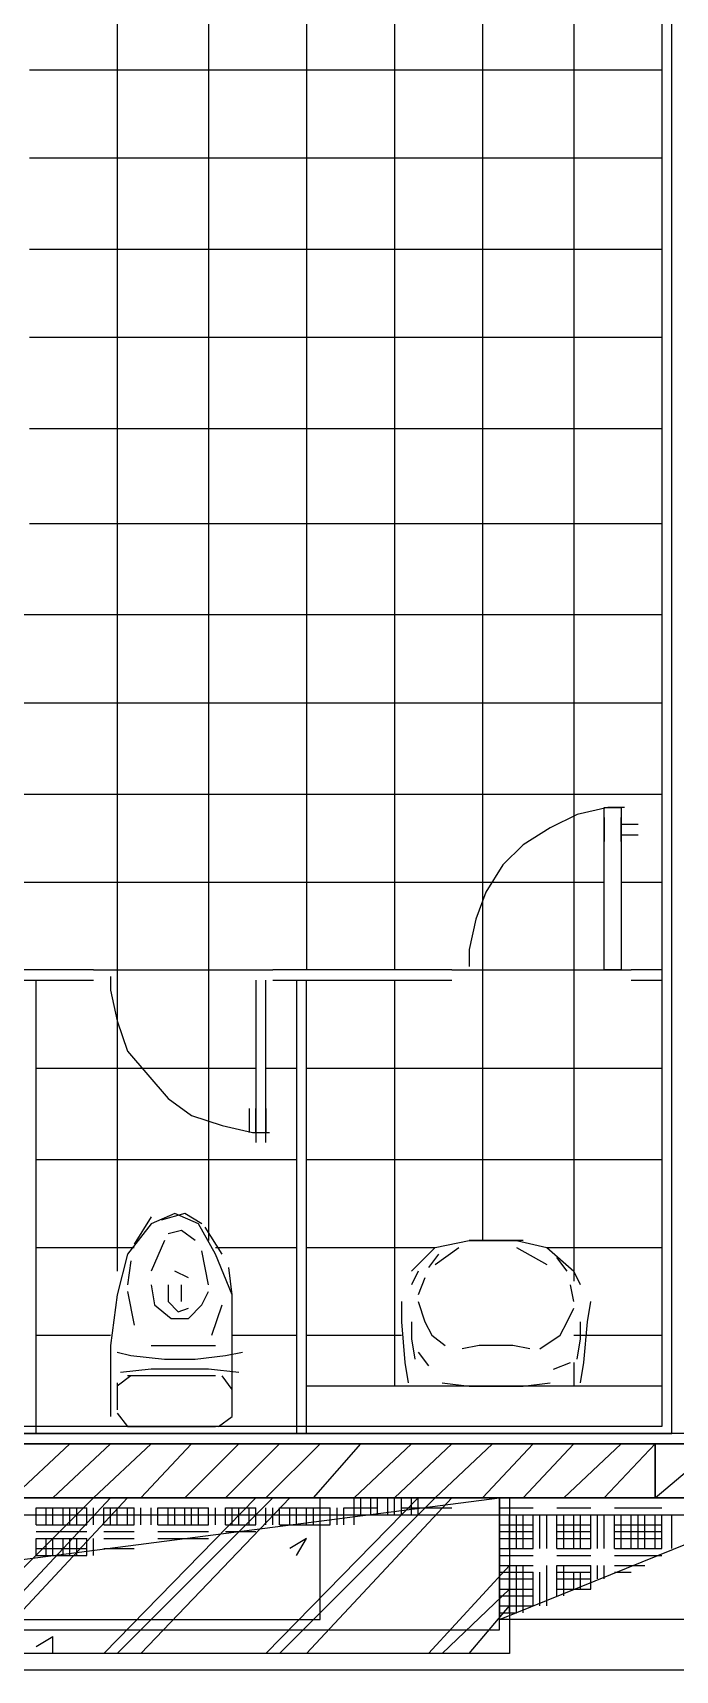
# Model space of a CAD drawing. Header units: millimetres. Extents: x 5 to 415, y 48 to 251.
# Drawn here: x 373.86 to 377.21, y 86.24 to 94.77 of the extents above; entities that cross this region are included whole.
import ezdxf

# ---------------------------------------------------------------- set-up
doc = ezdxf.new("R2010")
doc.units = ezdxf.units.MM
doc.layers.add('P', color=7, linetype='Continuous')

msp = doc.modelspace()

# ---------------------------------------------------------------- linework, layer by layer
at = {"layer": 'P'}
for points in [[(374.297, 102.023), (374.297, 88.318)], [(374.773, 102.023), (374.773, 88.477)], [(375.285, 102.023), (375.285, 89.888)], [(375.744, 102.023), (375.744, 89.888)], [(376.202, 102.023), (376.202, 88.477)], [(376.678, 102.023), (376.678, 88.265)], [(377.137, 102.076), (377.137, 87.507)], [(377.137, 102.023), (377.137, 89.888)], [(377.19, 87.471), (377.19, 102.023)], [(373.839, 94.58), (377.137, 94.58)], [(373.839, 94.121), (377.137, 94.121)], [(373.839, 93.645), (377.137, 93.645)], [(373.839, 93.186), (377.137, 93.186)], [(373.839, 92.71), (377.137, 92.71)], [(373.839, 92.216), (377.137, 92.216)], [(370.54, 91.74), (377.137, 91.74)], [(370.54, 91.281), (377.137, 91.281)], [(370.54, 90.805), (377.137, 90.805)], [(376.696, 90.699), (376.555, 90.629)], [(376.855, 90.734), (376.696, 90.699)], [(376.837, 89.888), (376.837, 90.734)], [(376.837, 90.734), (376.925, 90.734)], [(376.837, 89.888), (376.837, 90.734)], [(376.837, 90.734), (376.925, 90.734)], [(376.837, 90.558), (376.837, 90.682)], [(376.837, 90.682), (376.837, 90.558)], [(376.943, 90.734), (376.855, 90.734)], [(376.925, 90.734), (376.925, 89.888)], [(376.925, 90.734), (376.925, 89.888)], [(376.925, 90.558), (376.925, 90.682)], [(376.925, 90.682), (376.925, 90.558)], [(376.555, 90.629), (376.414, 90.54)], [(377.014, 90.646), (376.925, 90.646)], [(376.925, 90.593), (377.014, 90.593)], [(376.414, 90.54), (376.308, 90.435)], [(376.308, 90.435), (376.22, 90.293)], [(370.54, 90.346), (376.837, 90.346)], [(376.925, 90.346), (377.137, 90.346)], [(376.22, 90.293), (376.167, 90.152)], [(376.167, 90.152), (376.132, 89.994)], [(376.132, 89.994), (376.132, 89.905)], [(374.174, 89.888), (373.627, 89.888)], [(373.627, 89.835), (374.174, 89.835)], [(373.874, 87.471), (373.874, 89.835)], [(374.174, 89.888), (375.109, 89.888)], [(374.262, 89.853), (374.262, 89.782)], [(375.02, 89.835), (375.02, 88.988)], [(375.02, 89.835), (375.02, 88.988)], [(375.073, 88.988), (375.073, 89.835)], [(375.073, 88.988), (375.073, 89.835)], [(376.043, 89.888), (375.109, 89.888)], [(375.109, 89.835), (376.043, 89.835)], [(375.232, 89.835), (375.232, 87.471)], [(375.285, 87.471), (375.285, 89.835)], [(375.532, 89.888), (375.444, 89.888)], [(375.444, 89.835), (375.532, 89.835)], [(375.744, 89.835), (375.744, 87.718)], [(376.043, 89.888), (376.978, 89.888)], [(376.925, 89.888), (376.837, 89.888)], [(376.925, 89.888), (376.837, 89.888)], [(377.137, 89.888), (376.978, 89.888)], [(376.978, 89.835), (377.137, 89.835)], [(377.137, 89.888), (377.049, 89.888)], [(377.049, 89.835), (377.137, 89.835)], [(377.137, 89.835), (377.137, 87.718)], [(374.262, 89.782), (374.297, 89.623)], [(374.297, 89.623), (374.35, 89.464)], [(374.35, 89.464), (374.456, 89.341)], [(373.874, 89.376), (375.02, 89.376)], [(374.456, 89.341), (374.562, 89.218)], [(375.073, 89.376), (375.232, 89.376)], [(375.285, 89.376), (377.137, 89.376)], [(374.562, 89.218), (374.685, 89.129)], [(374.685, 89.129), (374.844, 89.076)], [(374.985, 89.165), (374.985, 89.041)], [(375.02, 89.041), (375.02, 89.165)], [(375.073, 89.165), (375.073, 89.041)], [(375.073, 89.041), (375.073, 89.165)], [(374.844, 89.076), (375.003, 89.041)], [(375.003, 89.041), (375.091, 89.041)], [(373.874, 88.9), (375.232, 88.9)], [(375.285, 88.9), (377.137, 88.9)], [(374.597, 88.618), (374.474, 88.565)], [(374.65, 88.618), (374.527, 88.583)], [(374.721, 88.565), (374.597, 88.618)], [(374.738, 88.565), (374.65, 88.618)], [(374.474, 88.565), (374.35, 88.406)], [(374.474, 88.6), (374.385, 88.459)], [(374.632, 88.53), (374.562, 88.512)], [(374.703, 88.477), (374.632, 88.53)], [(374.809, 88.406), (374.721, 88.565)], [(374.844, 88.406), (374.756, 88.547)], [(373.874, 88.441), (374.385, 88.441)], [(374.544, 88.477), (374.474, 88.318)], [(374.809, 88.441), (375.232, 88.441)], [(375.285, 88.441), (375.955, 88.441)], [(375.832, 88.318), (375.955, 88.441)], [(375.955, 88.441), (376.132, 88.477)], [(375.955, 88.353), (376.079, 88.441)], [(376.132, 88.477), (376.379, 88.477)], [(376.202, 88.477), (376.132, 88.477)], [(376.343, 88.477), (376.202, 88.477)], [(376.414, 88.477), (376.343, 88.477)], [(376.379, 88.477), (376.537, 88.441)], [(376.379, 88.441), (376.537, 88.353)], [(376.537, 88.441), (377.137, 88.441)], [(376.537, 88.441), (376.678, 88.318)], [(374.35, 88.406), (374.297, 88.194)], [(374.368, 88.371), (374.35, 88.247)], [(374.773, 88.247), (374.738, 88.424)], [(374.897, 88.194), (374.809, 88.406)], [(375.973, 88.406), (375.92, 88.336)], [(376.643, 88.318), (376.59, 88.388)], [(374.668, 88.283), (374.597, 88.318)], [(374.897, 88.194), (374.879, 88.336)], [(375.867, 88.318), (375.832, 88.247)], [(375.902, 88.283), (375.867, 88.194)], [(376.714, 88.247), (376.678, 88.318)], [(374.297, 88.194), (374.262, 87.93)], [(374.35, 88.212), (374.385, 88.036)], [(374.474, 88.247), (374.491, 88.142)], [(374.562, 88.247), (374.562, 88.159)], [(374.632, 88.159), (374.632, 88.247)], [(374.738, 88.142), (374.773, 88.212)], [(374.897, 87.93), (374.897, 88.194)], [(376.678, 88.159), (376.661, 88.247)], [(374.491, 88.142), (374.579, 88.071)], [(374.562, 88.159), (374.615, 88.106)], [(374.615, 88.106), (374.668, 88.124)], [(374.668, 88.071), (374.738, 88.142)], [(374.791, 87.983), (374.844, 88.142)], [(375.779, 88.159), (375.779, 88.053)], [(375.867, 88.159), (375.902, 88.053)], [(376.643, 88.053), (376.678, 88.124)], [(376.749, 88.053), (376.767, 88.159)], [(374.579, 88.071), (374.668, 88.071)], [(375.779, 88.053), (375.797, 87.842)], [(375.832, 88.053), (375.832, 87.965)], [(375.902, 88.053), (375.938, 87.983)], [(376.608, 87.983), (376.643, 88.053)], [(376.714, 87.965), (376.714, 88.053)], [(376.731, 87.842), (376.749, 88.053)], [(373.874, 87.983), (374.262, 87.983)], [(374.262, 87.93), (374.262, 87.559)], [(374.474, 87.93), (374.721, 87.93)], [(374.721, 87.93), (374.809, 87.93)], [(374.897, 87.983), (375.232, 87.983)], [(374.897, 87.559), (374.897, 87.93)], [(375.285, 87.983), (375.779, 87.983)], [(375.832, 87.965), (375.849, 87.859)], [(375.938, 87.983), (376.008, 87.93)], [(376.185, 87.93), (376.096, 87.912)], [(376.361, 87.93), (376.185, 87.93)], [(376.449, 87.912), (376.361, 87.93)], [(376.502, 87.912), (376.608, 87.983)], [(376.678, 87.983), (377.137, 87.983)], [(376.696, 87.859), (376.714, 87.965)], [(374.297, 87.895), (374.368, 87.877)], [(374.368, 87.877), (374.544, 87.859)], [(374.544, 87.859), (374.703, 87.859)], [(374.703, 87.859), (374.862, 87.877)], [(374.862, 87.877), (374.95, 87.895)], [(375.797, 87.842), (375.814, 87.736)], [(375.867, 87.895), (375.92, 87.824)], [(376.573, 87.806), (376.661, 87.842)], [(376.678, 87.842), (376.678, 87.718)], [(376.714, 87.736), (376.731, 87.842)], [(374.368, 87.771), (374.297, 87.718)], [(374.474, 87.806), (374.315, 87.789)], [(374.809, 87.771), (374.35, 87.771)], [(374.773, 87.806), (374.474, 87.806)], [(374.932, 87.789), (374.773, 87.806)], [(374.897, 87.701), (374.844, 87.771)], [(374.297, 87.736), (374.297, 87.665)], [(374.897, 87.665), (374.897, 87.736)], [(377.137, 87.718), (375.285, 87.718)], [(377.137, 87.718), (375.285, 87.718)], [(375.991, 87.736), (376.132, 87.718)], [(376.132, 87.718), (376.414, 87.718)], [(376.414, 87.718), (376.555, 87.736)], [(374.297, 87.665), (374.297, 87.595)], [(374.897, 87.595), (374.897, 87.665)], [(377.137, 87.507), (363.89, 87.507)], [(374.297, 87.577), (374.35, 87.507)], [(374.35, 87.507), (374.809, 87.507)], [(374.826, 87.507), (374.897, 87.559)], [(363.89, 87.471), (377.19, 87.471)], [(380.771, 87.471), (368.423, 87.471)], [(368.423, 87.418), (380.771, 87.418)], [(377.102, 87.418), (372.816, 87.418)], [(373.75, 87.136), (374.05, 87.418)], [(373.962, 87.136), (374.262, 87.418)], [(374.174, 87.136), (374.474, 87.418)], [(374.421, 87.136), (374.685, 87.418)], [(374.65, 87.136), (374.932, 87.418)], [(374.862, 87.136), (375.144, 87.418)], [(375.073, 87.136), (375.356, 87.418)], [(375.32, 87.136), (375.567, 87.418)], [(375.532, 87.136), (375.832, 87.418)], [(375.744, 87.136), (376.043, 87.418)], [(375.955, 87.136), (376.255, 87.418)], [(376.202, 87.136), (376.467, 87.418)], [(376.414, 87.136), (376.678, 87.418)], [(376.626, 87.136), (376.925, 87.418)], [(376.837, 87.136), (377.102, 87.418)], [(377.102, 87.136), (377.437, 87.418)], [(377.102, 87.136), (377.102, 87.418)], [(377.102, 87.418), (377.437, 87.418)], [(377.437, 87.418), (377.102, 87.418)], [(377.102, 87.418), (377.102, 87.136)], [(377.102, 87.136), (377.102, 87.418)], [(380.771, 87.136), (368.423, 87.136)], [(368.423, 87.136), (376.343, 87.136)], [(376.29, 87.136), (370.963, 87.136)], [(370.963, 86.448), (376.29, 87.136)], [(372.816, 87.136), (377.102, 87.136)], [(373.362, 86.325), (374.174, 87.136)], [(373.503, 86.325), (374.262, 87.136)], [(373.592, 86.325), (374.35, 87.136)], [(373.627, 87.136), (380.771, 87.136)], [(373.874, 87.136), (373.962, 87.136)], [(373.874, 87.083), (373.962, 87.083)], [(373.874, 87.083), (373.962, 87.083)], [(373.874, 87.083), (373.962, 87.083)], [(373.874, 87.083), (373.962, 87.083)], [(373.874, 86.995), (373.874, 87.083)], [(373.874, 86.995), (373.874, 87.083)], [(373.874, 86.995), (373.874, 87.083)], [(373.874, 86.995), (373.874, 87.083)], [(373.927, 86.995), (373.927, 87.083)], [(373.927, 86.995), (373.927, 87.083)], [(373.927, 86.995), (373.927, 87.083)], [(373.927, 86.995), (373.927, 87.083)], [(373.962, 87.136), (374.05, 87.136)], [(373.962, 87.083), (374.05, 87.083)], [(373.962, 87.083), (374.05, 87.083)], [(373.962, 87.083), (374.05, 87.083)], [(373.962, 87.083), (374.05, 87.083)], [(373.962, 86.995), (373.962, 87.083)], [(373.962, 86.995), (373.962, 87.083)], [(373.962, 86.995), (373.962, 87.083)], [(373.962, 86.995), (373.962, 87.083)], [(374.015, 86.995), (374.015, 87.083)], [(374.015, 86.995), (374.015, 87.083)], [(374.015, 86.995), (374.015, 87.083)], [(374.015, 86.995), (374.015, 87.083)], [(374.05, 87.136), (374.138, 87.136)], [(374.05, 87.083), (374.138, 87.083)], [(374.05, 87.083), (374.138, 87.083)], [(374.05, 87.083), (374.138, 87.083)], [(374.05, 87.083), (374.138, 87.083)], [(374.05, 86.995), (374.05, 87.083)], [(374.05, 86.995), (374.05, 87.083)], [(374.05, 86.995), (374.05, 87.083)], [(374.05, 86.995), (374.05, 87.083)], [(374.086, 86.995), (374.086, 87.083)], [(374.086, 86.995), (374.086, 87.083)], [(374.086, 86.995), (374.086, 87.083)], [(374.086, 86.995), (374.086, 87.083)], [(374.138, 86.995), (374.138, 87.083)], [(374.138, 86.995), (374.138, 87.083)], [(374.138, 86.995), (374.138, 87.083)], [(374.174, 86.995), (374.174, 87.083)], [(374.174, 86.995), (374.174, 87.083)], [(374.174, 86.995), (374.174, 87.083)], [(374.174, 86.995), (374.174, 87.083)], [(374.227, 86.325), (375.02, 87.136)], [(374.227, 87.136), (374.297, 87.136)], [(374.227, 87.083), (374.297, 87.083)], [(374.227, 87.083), (374.297, 87.083)], [(374.227, 87.083), (374.297, 87.083)], [(374.227, 87.083), (374.297, 87.083)], [(374.227, 86.995), (374.227, 87.083)], [(374.227, 86.995), (374.227, 87.083)], [(374.227, 86.995), (374.227, 87.083)], [(374.227, 86.995), (374.227, 87.083)], [(374.262, 86.995), (374.262, 87.083)], [(374.262, 86.995), (374.262, 87.083)], [(374.262, 86.995), (374.262, 87.083)], [(374.262, 86.995), (374.262, 87.083)], [(374.297, 86.325), (375.109, 87.136)], [(374.297, 87.136), (374.385, 87.136)], [(374.297, 87.083), (374.385, 87.083)], [(374.297, 87.083), (374.385, 87.083)], [(374.297, 87.083), (374.385, 87.083)], [(374.297, 87.083), (374.385, 87.083)], [(374.297, 86.995), (374.297, 87.083)], [(374.297, 86.995), (374.297, 87.083)], [(374.297, 86.995), (374.297, 87.083)], [(374.297, 86.995), (374.297, 87.083)], [(374.35, 86.995), (374.35, 87.083)], [(374.35, 86.995), (374.35, 87.083)], [(374.35, 86.995), (374.35, 87.083)], [(374.35, 86.995), (374.35, 87.083)], [(374.385, 86.995), (374.385, 87.083)], [(374.385, 86.995), (374.385, 87.083)], [(374.385, 86.995), (374.385, 87.083)], [(374.385, 86.995), (374.385, 87.083)], [(374.421, 86.325), (375.197, 87.136)], [(374.421, 86.995), (374.421, 87.083)], [(374.421, 86.995), (374.421, 87.083)], [(374.421, 86.995), (374.421, 87.083)], [(374.474, 86.995), (374.474, 87.083)], [(374.474, 86.995), (374.474, 87.083)], [(374.474, 86.995), (374.474, 87.083)], [(374.474, 86.995), (374.474, 87.083)], [(374.509, 87.136), (374.597, 87.136)], [(374.509, 87.083), (374.597, 87.083)], [(374.509, 87.083), (374.597, 87.083)], [(374.509, 87.083), (374.597, 87.083)], [(374.509, 87.083), (374.597, 87.083)], [(374.509, 86.995), (374.509, 87.083)], [(374.509, 86.995), (374.509, 87.083)], [(374.509, 86.995), (374.509, 87.083)], [(374.509, 86.995), (374.509, 87.083)], [(374.562, 86.995), (374.562, 87.083)], [(374.562, 86.995), (374.562, 87.083)], [(374.562, 86.995), (374.562, 87.083)], [(374.562, 86.995), (374.562, 87.083)], [(374.597, 87.136), (374.685, 87.136)], [(374.597, 87.083), (374.685, 87.083)], [(374.597, 87.083), (374.685, 87.083)], [(374.597, 87.083), (374.685, 87.083)], [(374.597, 87.083), (374.685, 87.083)], [(374.597, 86.995), (374.597, 87.083)], [(374.597, 86.995), (374.597, 87.083)], [(374.597, 86.995), (374.597, 87.083)], [(374.597, 86.995), (374.597, 87.083)], [(374.65, 86.995), (374.65, 87.083)], [(374.65, 86.995), (374.65, 87.083)], [(374.65, 86.995), (374.65, 87.083)], [(374.65, 86.995), (374.65, 87.083)], [(374.685, 87.136), (374.773, 87.136)], [(374.685, 87.083), (374.773, 87.083)], [(374.685, 87.083), (374.773, 87.083)], [(374.685, 87.083), (374.773, 87.083)], [(374.685, 87.083), (374.773, 87.083)], [(374.685, 86.995), (374.685, 87.083)], [(374.685, 86.995), (374.685, 87.083)], [(374.685, 86.995), (374.685, 87.083)], [(374.685, 86.995), (374.685, 87.083)], [(374.721, 86.995), (374.721, 87.083)], [(374.721, 86.995), (374.721, 87.083)], [(374.721, 86.995), (374.721, 87.083)], [(374.721, 86.995), (374.721, 87.083)], [(374.773, 86.995), (374.773, 87.083)], [(374.773, 86.995), (374.773, 87.083)], [(374.773, 86.995), (374.773, 87.083)], [(374.809, 86.995), (374.809, 87.083)], [(374.809, 86.995), (374.809, 87.083)], [(374.809, 86.995), (374.809, 87.083)], [(374.809, 86.995), (374.809, 87.083)], [(374.862, 87.136), (374.932, 87.136)], [(374.862, 87.083), (374.932, 87.083)], [(374.862, 87.083), (374.932, 87.083)], [(374.862, 87.083), (374.932, 87.083)], [(374.862, 87.083), (374.932, 87.083)], [(374.862, 86.995), (374.862, 87.083)], [(374.862, 86.995), (374.862, 87.083)], [(374.862, 86.995), (374.862, 87.083)], [(374.862, 86.995), (374.862, 87.083)], [(374.897, 86.995), (374.897, 87.083)], [(374.897, 86.995), (374.897, 87.083)], [(374.897, 86.995), (374.897, 87.083)], [(374.897, 86.995), (374.897, 87.083)], [(374.932, 87.136), (375.02, 87.136)], [(374.932, 87.083), (375.02, 87.083)], [(374.932, 87.083), (375.02, 87.083)], [(374.932, 87.083), (375.02, 87.083)], [(374.932, 87.083), (375.02, 87.083)], [(374.932, 86.995), (374.932, 87.083)], [(374.932, 86.995), (374.932, 87.083)], [(374.932, 86.995), (374.932, 87.083)], [(374.932, 86.995), (374.932, 87.083)], [(374.985, 86.995), (374.985, 87.083)], [(374.985, 86.995), (374.985, 87.083)], [(374.985, 86.995), (374.985, 87.083)], [(374.985, 86.995), (374.985, 87.083)], [(375.02, 86.995), (375.02, 87.083)], [(375.02, 86.995), (375.02, 87.083)], [(375.02, 86.995), (375.02, 87.083)], [(375.02, 86.995), (375.02, 87.083)], [(375.073, 86.325), (375.867, 87.136)], [(375.073, 86.995), (375.073, 87.083)], [(375.073, 86.995), (375.073, 87.083)], [(375.073, 86.995), (375.073, 87.083)], [(375.109, 86.995), (375.109, 87.083)], [(375.109, 86.995), (375.109, 87.083)], [(375.109, 86.995), (375.109, 87.083)], [(375.109, 86.995), (375.109, 87.083)], [(375.144, 86.325), (375.955, 87.136)], [(375.144, 87.136), (375.232, 87.136)], [(375.144, 87.083), (375.232, 87.083)], [(375.144, 87.083), (375.232, 87.083)], [(375.144, 87.083), (375.232, 87.083)], [(375.144, 87.083), (375.232, 87.083)], [(375.144, 86.995), (375.144, 87.083)], [(375.144, 86.995), (375.144, 87.083)], [(375.144, 86.995), (375.144, 87.083)], [(375.144, 86.995), (375.144, 87.083)], [(375.197, 86.995), (375.197, 87.083)], [(375.197, 86.995), (375.197, 87.083)], [(375.197, 86.995), (375.197, 87.083)], [(375.197, 86.995), (375.197, 87.083)], [(375.232, 87.136), (375.32, 87.136)], [(375.232, 87.083), (375.32, 87.083)], [(375.232, 87.083), (375.32, 87.083)], [(375.232, 87.083), (375.32, 87.083)], [(375.232, 87.083), (375.32, 87.083)], [(375.232, 86.995), (375.232, 87.083)], [(375.232, 86.995), (375.232, 87.083)], [(375.232, 86.995), (375.232, 87.083)], [(375.232, 86.995), (375.232, 87.083)], [(375.285, 86.325), (376.043, 87.136)], [(375.285, 86.995), (375.285, 87.083)], [(375.285, 86.995), (375.285, 87.083)], [(375.285, 86.995), (375.285, 87.083)], [(375.285, 86.995), (375.285, 87.083)], [(375.32, 87.136), (375.408, 87.136)], [(375.32, 87.083), (375.408, 87.083)], [(375.32, 87.083), (375.408, 87.083)], [(375.32, 87.083), (375.408, 87.083)], [(375.32, 87.083), (375.408, 87.083)], [(375.32, 86.995), (375.32, 87.083)], [(375.32, 86.995), (375.32, 87.083)], [(375.32, 86.995), (375.32, 87.083)], [(375.32, 86.995), (375.32, 87.083)], [(375.356, 86.501), (375.356, 87.136)], [(375.356, 86.995), (375.356, 87.083)], [(375.356, 86.995), (375.356, 87.083)], [(375.356, 86.995), (375.356, 87.083)], [(375.356, 86.995), (375.356, 87.083)], [(375.408, 86.995), (375.408, 87.083)], [(375.408, 86.995), (375.408, 87.083)], [(375.408, 86.995), (375.408, 87.083)], [(375.444, 86.995), (375.444, 87.083)], [(375.444, 86.995), (375.444, 87.083)], [(375.444, 86.995), (375.444, 87.083)], [(375.444, 86.995), (375.444, 87.083)], [(375.479, 87.136), (375.567, 87.136)], [(375.479, 87.083), (375.567, 87.083)], [(375.479, 87.083), (375.567, 87.083)], [(375.479, 87.083), (375.567, 87.083)], [(375.479, 87.083), (375.567, 87.083)], [(375.479, 86.995), (375.479, 87.083)], [(375.479, 86.995), (375.479, 87.083)], [(375.479, 86.995), (375.479, 87.083)], [(375.479, 86.995), (375.479, 87.083)], [(375.532, 87.048), (375.532, 87.136)], [(375.532, 87.048), (375.532, 87.136)], [(375.532, 87.048), (375.532, 87.136)], [(375.532, 86.995), (375.532, 87.083)], [(375.567, 87.136), (375.655, 87.136)], [(375.567, 87.048), (375.567, 87.136)], [(375.567, 87.048), (375.567, 87.136)], [(375.567, 87.048), (375.567, 87.136)], [(375.567, 87.048), (375.567, 87.136)], [(375.567, 87.083), (375.655, 87.083)], [(375.567, 87.083), (375.655, 87.083)], [(375.567, 87.083), (375.655, 87.083)], [(375.567, 87.083), (375.655, 87.083)], [(375.62, 87.048), (375.62, 87.136)], [(375.62, 87.048), (375.62, 87.136)], [(375.62, 87.048), (375.62, 87.136)], [(375.62, 87.048), (375.62, 87.136)], [(375.655, 87.048), (375.655, 87.136)], [(375.655, 87.048), (375.655, 87.136)], [(375.655, 87.048), (375.655, 87.136)], [(375.655, 87.048), (375.655, 87.136)], [(375.708, 87.048), (375.708, 87.136)], [(375.708, 87.048), (375.708, 87.136)], [(375.708, 87.048), (375.708, 87.136)], [(375.744, 87.048), (375.744, 87.136)], [(375.744, 87.048), (375.744, 87.136)], [(375.744, 87.048), (375.744, 87.136)], [(375.744, 87.048), (375.744, 87.136)], [(375.779, 87.136), (375.867, 87.136)], [(375.779, 87.048), (375.779, 87.136)], [(375.779, 87.048), (375.779, 87.136)], [(375.779, 87.048), (375.779, 87.136)], [(375.779, 87.048), (375.779, 87.136)], [(375.779, 87.083), (375.867, 87.083)], [(375.779, 87.083), (375.867, 87.083)], [(375.779, 87.083), (375.867, 87.083)], [(375.779, 87.083), (375.867, 87.083)], [(375.832, 87.048), (375.832, 87.136)], [(375.832, 87.048), (375.832, 87.136)], [(375.832, 87.048), (375.832, 87.136)], [(375.832, 87.048), (375.832, 87.136)], [(375.867, 87.136), (375.955, 87.136)], [(375.867, 87.048), (375.867, 87.136)], [(375.867, 87.083), (375.955, 87.083)], [(375.867, 87.083), (375.955, 87.083)], [(375.867, 87.083), (375.955, 87.083)], [(375.955, 87.136), (376.043, 87.136)], [(375.955, 87.083), (376.043, 87.083)], [(375.955, 87.083), (376.043, 87.083)], [(376.132, 87.136), (376.202, 87.136)], [(376.29, 86.448), (376.29, 87.136)], [(376.29, 87.136), (376.379, 87.136)], [(376.29, 86.501), (377.86, 87.136)], [(377.86, 87.136), (376.29, 87.136)], [(376.29, 87.136), (376.29, 86.501)], [(376.29, 87.083), (376.379, 87.083)], [(376.29, 87.083), (376.379, 87.083)], [(376.29, 87.083), (376.379, 87.083)], [(376.343, 87.136), (376.343, 86.325)], [(376.379, 87.136), (376.467, 87.136)], [(376.379, 87.083), (376.467, 87.083)], [(376.379, 87.083), (376.467, 87.083)], [(376.379, 87.083), (376.467, 87.083)], [(376.59, 87.136), (376.678, 87.136)], [(376.59, 87.083), (376.678, 87.083)], [(376.59, 87.083), (376.678, 87.083)], [(376.59, 87.083), (376.678, 87.083)], [(376.678, 87.136), (376.767, 87.136)], [(376.678, 87.083), (376.767, 87.083)], [(376.678, 87.083), (376.767, 87.083)], [(376.678, 87.083), (376.767, 87.083)], [(376.89, 87.136), (376.978, 87.136)], [(376.89, 87.083), (376.978, 87.083)], [(376.89, 87.083), (376.978, 87.083)], [(376.89, 87.083), (376.978, 87.083)], [(376.978, 87.136), (377.049, 87.136)], [(376.978, 87.083), (377.049, 87.083)], [(376.978, 87.083), (377.049, 87.083)], [(376.978, 87.083), (377.049, 87.083)], [(377.049, 87.136), (377.137, 87.136)], [(377.049, 87.083), (377.137, 87.083)], [(377.049, 87.083), (377.137, 87.083)], [(377.049, 87.083), (377.137, 87.083)], [(377.437, 87.136), (377.102, 87.136)], [(377.102, 87.136), (377.437, 87.136)], [(373.627, 87.048), (380.7, 87.048)], [(373.874, 87.048), (373.962, 87.048)], [(373.874, 87.048), (373.962, 87.048)], [(373.874, 87.048), (373.962, 87.048)], [(373.874, 87.048), (373.962, 87.048)], [(373.874, 86.995), (373.962, 86.995)], [(373.874, 86.995), (373.962, 86.995)], [(373.874, 86.995), (373.962, 86.995)], [(373.874, 86.995), (373.962, 86.995)], [(373.962, 87.048), (374.05, 87.048)], [(373.962, 87.048), (374.05, 87.048)], [(373.962, 87.048), (374.05, 87.048)], [(373.962, 87.048), (374.05, 87.048)], [(373.962, 86.995), (374.05, 86.995)], [(373.962, 86.995), (374.05, 86.995)], [(373.962, 86.995), (374.05, 86.995)], [(373.962, 86.995), (374.05, 86.995)], [(374.05, 87.048), (374.138, 87.048)], [(374.05, 87.048), (374.138, 87.048)], [(374.05, 87.048), (374.138, 87.048)], [(374.05, 87.048), (374.138, 87.048)], [(374.05, 86.995), (374.138, 86.995)], [(374.05, 86.995), (374.138, 86.995)], [(374.05, 86.995), (374.138, 86.995)], [(374.05, 86.995), (374.138, 86.995)], [(374.227, 87.048), (374.297, 87.048)], [(374.227, 87.048), (374.297, 87.048)], [(374.227, 87.048), (374.297, 87.048)], [(374.227, 87.048), (374.297, 87.048)], [(374.227, 86.995), (374.297, 86.995)], [(374.227, 86.995), (374.297, 86.995)], [(374.227, 86.995), (374.297, 86.995)], [(374.227, 86.995), (374.297, 86.995)], [(374.297, 87.048), (374.385, 87.048)], [(374.297, 87.048), (374.385, 87.048)], [(374.297, 87.048), (374.385, 87.048)], [(374.297, 87.048), (374.385, 87.048)], [(374.297, 86.995), (374.385, 86.995)], [(374.297, 86.995), (374.385, 86.995)], [(374.297, 86.995), (374.385, 86.995)], [(374.297, 86.995), (374.385, 86.995)], [(374.509, 87.048), (374.597, 87.048)], [(374.509, 87.048), (374.597, 87.048)], [(374.509, 87.048), (374.597, 87.048)], [(374.509, 87.048), (374.597, 87.048)], [(374.509, 86.995), (374.597, 86.995)], [(374.509, 86.995), (374.597, 86.995)], [(374.509, 86.995), (374.597, 86.995)], [(374.509, 86.995), (374.597, 86.995)], [(374.597, 87.048), (374.685, 87.048)], [(374.597, 87.048), (374.685, 87.048)], [(374.597, 87.048), (374.685, 87.048)], [(374.597, 87.048), (374.685, 87.048)], [(374.597, 86.995), (374.685, 86.995)], [(374.597, 86.995), (374.685, 86.995)], [(374.597, 86.995), (374.685, 86.995)], [(374.597, 86.995), (374.685, 86.995)], [(374.685, 87.048), (374.773, 87.048)], [(374.685, 87.048), (374.773, 87.048)], [(374.685, 87.048), (374.773, 87.048)], [(374.685, 87.048), (374.773, 87.048)], [(374.685, 86.995), (374.773, 86.995)], [(374.685, 86.995), (374.773, 86.995)], [(374.685, 86.995), (374.773, 86.995)], [(374.685, 86.995), (374.773, 86.995)], [(374.862, 87.048), (374.932, 87.048)], [(374.862, 87.048), (374.932, 87.048)], [(374.862, 87.048), (374.932, 87.048)], [(374.862, 87.048), (374.932, 87.048)], [(374.862, 86.995), (374.932, 86.995)], [(374.862, 86.995), (374.932, 86.995)], [(374.862, 86.995), (374.932, 86.995)], [(374.862, 86.995), (374.932, 86.995)], [(374.932, 87.048), (375.02, 87.048)], [(374.932, 87.048), (375.02, 87.048)], [(374.932, 87.048), (375.02, 87.048)], [(374.932, 87.048), (375.02, 87.048)], [(374.932, 86.995), (375.02, 86.995)], [(374.932, 86.995), (375.02, 86.995)], [(374.932, 86.995), (375.02, 86.995)], [(374.932, 86.995), (375.02, 86.995)], [(375.144, 87.048), (375.232, 87.048)], [(375.144, 87.048), (375.232, 87.048)], [(375.144, 87.048), (375.232, 87.048)], [(375.144, 87.048), (375.232, 87.048)], [(375.144, 86.995), (375.232, 86.995)], [(375.144, 86.995), (375.232, 86.995)], [(375.144, 86.995), (375.232, 86.995)], [(375.232, 87.048), (375.32, 87.048)], [(375.232, 87.048), (375.32, 87.048)], [(375.232, 87.048), (375.32, 87.048)], [(375.232, 87.048), (375.32, 87.048)], [(375.232, 86.995), (375.32, 86.995)], [(375.232, 86.995), (375.32, 86.995)], [(375.32, 87.048), (375.408, 87.048)], [(375.32, 87.048), (375.408, 87.048)], [(375.32, 87.048), (375.408, 87.048)], [(375.32, 87.048), (375.408, 87.048)], [(375.32, 86.995), (375.408, 86.995)], [(375.479, 87.048), (375.567, 87.048)], [(375.479, 87.048), (375.567, 87.048)], [(375.479, 87.048), (375.567, 87.048)], [(375.567, 87.048), (375.655, 87.048)], [(375.567, 87.048), (375.655, 87.048)], [(376.29, 87.048), (376.379, 87.048)], [(376.29, 87.048), (376.379, 87.048)], [(376.29, 87.048), (376.379, 87.048)], [(376.29, 87.048), (376.379, 87.048)], [(376.29, 86.96), (376.29, 87.048)], [(376.29, 86.96), (376.29, 87.048)], [(376.29, 86.96), (376.29, 87.048)], [(376.29, 86.995), (376.379, 86.995)], [(376.29, 86.995), (376.379, 86.995)], [(376.29, 86.995), (376.379, 86.995)], [(376.29, 86.995), (376.379, 86.995)], [(376.343, 86.96), (376.343, 87.048)], [(376.343, 86.96), (376.343, 87.048)], [(376.343, 86.96), (376.343, 87.048)], [(376.343, 86.96), (376.343, 87.048)], [(376.379, 87.048), (376.467, 87.048)], [(376.379, 87.048), (376.467, 87.048)], [(376.379, 87.048), (376.467, 87.048)], [(376.379, 87.048), (376.467, 87.048)], [(376.379, 86.96), (376.379, 87.048)], [(376.379, 86.96), (376.379, 87.048)], [(376.379, 86.96), (376.379, 87.048)], [(376.379, 86.96), (376.379, 87.048)], [(376.379, 86.995), (376.467, 86.995)], [(376.379, 86.995), (376.467, 86.995)], [(376.379, 86.995), (376.467, 86.995)], [(376.379, 86.995), (376.467, 86.995)], [(376.414, 86.96), (376.414, 87.048)], [(376.414, 86.96), (376.414, 87.048)], [(376.414, 86.96), (376.414, 87.048)], [(376.414, 86.96), (376.414, 87.048)], [(376.467, 86.96), (376.467, 87.048)], [(376.467, 86.96), (376.467, 87.048)], [(376.467, 86.96), (376.467, 87.048)], [(376.467, 86.96), (376.467, 87.048)], [(376.502, 86.96), (376.502, 87.048)], [(376.502, 86.96), (376.502, 87.048)], [(376.502, 86.96), (376.502, 87.048)], [(376.537, 86.96), (376.537, 87.048)], [(376.537, 86.96), (376.537, 87.048)], [(376.537, 86.96), (376.537, 87.048)], [(376.537, 86.96), (376.537, 87.048)], [(376.59, 87.048), (376.678, 87.048)], [(376.59, 87.048), (376.678, 87.048)], [(376.59, 87.048), (376.678, 87.048)], [(376.59, 87.048), (376.678, 87.048)], [(376.59, 86.96), (376.59, 87.048)], [(376.59, 86.96), (376.59, 87.048)], [(376.59, 86.96), (376.59, 87.048)], [(376.59, 86.96), (376.59, 87.048)], [(376.59, 86.995), (376.678, 86.995)], [(376.59, 86.995), (376.678, 86.995)], [(376.59, 86.995), (376.678, 86.995)], [(376.59, 86.995), (376.678, 86.995)], [(376.626, 86.96), (376.626, 87.048)], [(376.626, 86.96), (376.626, 87.048)], [(376.626, 86.96), (376.626, 87.048)], [(376.626, 86.96), (376.626, 87.048)], [(376.678, 87.048), (376.767, 87.048)], [(376.678, 87.048), (376.767, 87.048)], [(376.678, 87.048), (376.767, 87.048)], [(376.678, 87.048), (376.767, 87.048)], [(376.678, 86.96), (376.678, 87.048)], [(376.678, 86.96), (376.678, 87.048)], [(376.678, 86.96), (376.678, 87.048)], [(376.678, 86.96), (376.678, 87.048)], [(376.678, 86.995), (376.767, 86.995)], [(376.678, 86.995), (376.767, 86.995)], [(376.678, 86.995), (376.767, 86.995)], [(376.678, 86.995), (376.767, 86.995)], [(376.714, 86.96), (376.714, 87.048)], [(376.714, 86.96), (376.714, 87.048)], [(376.714, 86.96), (376.714, 87.048)], [(376.714, 86.96), (376.714, 87.048)], [(376.767, 86.96), (376.767, 87.048)], [(376.767, 86.96), (376.767, 87.048)], [(376.767, 86.96), (376.767, 87.048)], [(376.767, 86.96), (376.767, 87.048)], [(376.802, 86.96), (376.802, 87.048)], [(376.802, 86.96), (376.802, 87.048)], [(376.802, 86.96), (376.802, 87.048)], [(376.837, 86.96), (376.837, 87.048)], [(376.837, 86.96), (376.837, 87.048)], [(376.837, 86.96), (376.837, 87.048)], [(376.837, 86.96), (376.837, 87.048)], [(376.89, 87.048), (376.978, 87.048)], [(376.89, 87.048), (376.978, 87.048)], [(376.89, 87.048), (376.978, 87.048)], [(376.89, 87.048), (376.978, 87.048)], [(376.89, 86.96), (376.89, 87.048)], [(376.89, 86.96), (376.89, 87.048)], [(376.89, 86.96), (376.89, 87.048)], [(376.89, 86.96), (376.89, 87.048)], [(376.89, 86.995), (376.978, 86.995)], [(376.89, 86.995), (376.978, 86.995)], [(376.89, 86.995), (376.978, 86.995)], [(376.89, 86.995), (376.978, 86.995)], [(376.925, 86.96), (376.925, 87.048)], [(376.925, 86.96), (376.925, 87.048)], [(376.925, 86.96), (376.925, 87.048)], [(376.925, 86.96), (376.925, 87.048)], [(376.978, 87.048), (377.049, 87.048)], [(376.978, 87.048), (377.049, 87.048)], [(376.978, 87.048), (377.049, 87.048)], [(376.978, 87.048), (377.049, 87.048)], [(376.978, 86.96), (376.978, 87.048)], [(376.978, 86.96), (376.978, 87.048)], [(376.978, 86.96), (376.978, 87.048)], [(376.978, 86.96), (376.978, 87.048)], [(376.978, 86.995), (377.049, 86.995)], [(376.978, 86.995), (377.049, 86.995)], [(376.978, 86.995), (377.049, 86.995)], [(376.978, 86.995), (377.049, 86.995)], [(377.014, 86.96), (377.014, 87.048)], [(377.014, 86.96), (377.014, 87.048)], [(377.014, 86.96), (377.014, 87.048)], [(377.014, 86.96), (377.014, 87.048)], [(377.049, 87.048), (377.137, 87.048)], [(377.049, 87.048), (377.137, 87.048)], [(377.049, 87.048), (377.137, 87.048)], [(377.049, 87.048), (377.137, 87.048)], [(377.049, 86.96), (377.049, 87.048)], [(377.049, 86.96), (377.049, 87.048)], [(377.049, 86.96), (377.049, 87.048)], [(377.049, 86.96), (377.049, 87.048)], [(377.049, 86.995), (377.137, 86.995)], [(377.049, 86.995), (377.137, 86.995)], [(377.049, 86.995), (377.137, 86.995)], [(377.049, 86.995), (377.137, 86.995)], [(377.102, 86.96), (377.102, 87.048)], [(377.102, 86.96), (377.102, 87.048)], [(377.102, 86.96), (377.102, 87.048)], [(377.102, 86.96), (377.102, 87.048)], [(377.137, 86.96), (377.137, 87.048)], [(377.137, 86.96), (377.137, 87.048)], [(377.137, 86.96), (377.137, 87.048)], [(377.19, 86.96), (377.19, 87.048)], [(377.19, 86.96), (377.19, 87.048)], [(377.19, 86.96), (377.19, 87.048)], [(377.19, 86.96), (377.19, 87.048)], [(373.874, 86.96), (373.962, 86.96)], [(373.874, 86.96), (373.962, 86.96)], [(373.874, 86.96), (373.962, 86.96)], [(373.874, 86.96), (373.962, 86.96)], [(373.874, 86.924), (373.962, 86.924)], [(373.874, 86.924), (373.962, 86.924)], [(373.874, 86.924), (373.962, 86.924)], [(373.874, 86.836), (373.874, 86.924)], [(373.874, 86.836), (373.874, 86.924)], [(373.874, 86.836), (373.874, 86.924)], [(373.874, 86.836), (373.874, 86.924)], [(373.927, 86.836), (373.927, 86.924)], [(373.927, 86.836), (373.927, 86.924)], [(373.927, 86.836), (373.927, 86.924)], [(373.927, 86.836), (373.927, 86.924)], [(373.962, 86.96), (374.05, 86.96)], [(373.962, 86.96), (374.05, 86.96)], [(373.962, 86.96), (374.05, 86.96)], [(373.962, 86.96), (374.05, 86.96)], [(373.962, 86.924), (374.05, 86.924)], [(373.962, 86.924), (374.05, 86.924)], [(373.962, 86.924), (374.05, 86.924)], [(373.962, 86.836), (373.962, 86.924)], [(373.962, 86.836), (373.962, 86.924)], [(373.962, 86.836), (373.962, 86.924)], [(373.962, 86.836), (373.962, 86.924)], [(374.015, 86.836), (374.015, 86.924)], [(374.015, 86.836), (374.015, 86.924)], [(374.015, 86.836), (374.015, 86.924)], [(374.015, 86.836), (374.015, 86.924)], [(374.05, 86.96), (374.138, 86.96)], [(374.05, 86.96), (374.138, 86.96)], [(374.05, 86.96), (374.138, 86.96)], [(374.05, 86.96), (374.138, 86.96)], [(374.05, 86.924), (374.138, 86.924)], [(374.05, 86.924), (374.138, 86.924)], [(374.05, 86.924), (374.138, 86.924)], [(374.05, 86.836), (374.05, 86.924)], [(374.05, 86.836), (374.05, 86.924)], [(374.05, 86.836), (374.05, 86.924)], [(374.05, 86.836), (374.05, 86.924)], [(374.086, 86.836), (374.086, 86.924)], [(374.086, 86.836), (374.086, 86.924)], [(374.086, 86.836), (374.086, 86.924)], [(374.086, 86.836), (374.086, 86.924)], [(374.138, 86.836), (374.138, 86.924)], [(374.138, 86.836), (374.138, 86.924)], [(374.138, 86.836), (374.138, 86.924)], [(374.174, 86.836), (374.174, 86.924)], [(374.227, 86.96), (374.297, 86.96)], [(374.227, 86.96), (374.297, 86.96)], [(374.227, 86.96), (374.297, 86.96)], [(374.227, 86.96), (374.297, 86.96)], [(374.227, 86.924), (374.297, 86.924)], [(374.227, 86.924), (374.297, 86.924)], [(374.227, 86.924), (374.297, 86.924)], [(374.297, 86.96), (374.385, 86.96)], [(374.297, 86.96), (374.385, 86.96)], [(374.297, 86.96), (374.385, 86.96)], [(374.297, 86.96), (374.385, 86.96)], [(374.297, 86.924), (374.385, 86.924)], [(374.297, 86.924), (374.385, 86.924)], [(374.297, 86.924), (374.385, 86.924)], [(374.509, 86.96), (374.597, 86.96)], [(374.509, 86.96), (374.597, 86.96)], [(374.509, 86.96), (374.597, 86.96)], [(374.509, 86.96), (374.597, 86.96)], [(374.509, 86.924), (374.597, 86.924)], [(374.509, 86.924), (374.597, 86.924)], [(374.597, 86.96), (374.685, 86.96)], [(374.597, 86.96), (374.685, 86.96)], [(374.597, 86.96), (374.685, 86.96)], [(374.597, 86.96), (374.685, 86.96)], [(374.597, 86.924), (374.685, 86.924)], [(374.597, 86.924), (374.685, 86.924)], [(374.685, 86.96), (374.773, 86.96)], [(374.685, 86.96), (374.773, 86.96)], [(374.685, 86.96), (374.773, 86.96)], [(374.685, 86.96), (374.773, 86.96)], [(374.685, 86.924), (374.773, 86.924)], [(374.862, 86.96), (374.932, 86.96)], [(374.862, 86.96), (374.932, 86.96)], [(374.862, 86.96), (374.932, 86.96)], [(374.932, 86.96), (375.02, 86.96)], [(374.932, 86.96), (375.02, 86.96)], [(375.285, 86.924), (375.197, 86.872)], [(375.232, 86.836), (375.285, 86.924)], [(376.29, 86.96), (376.379, 86.96)], [(376.29, 86.96), (376.379, 86.96)], [(376.29, 86.96), (376.379, 86.96)], [(376.29, 86.96), (376.379, 86.96)], [(376.29, 86.872), (376.29, 86.96)], [(376.29, 86.872), (376.29, 86.96)], [(376.29, 86.872), (376.29, 86.96)], [(376.29, 86.924), (376.379, 86.924)], [(376.29, 86.924), (376.379, 86.924)], [(376.29, 86.924), (376.379, 86.924)], [(376.29, 86.924), (376.379, 86.924)], [(376.343, 86.872), (376.343, 86.96)], [(376.343, 86.872), (376.343, 86.96)], [(376.343, 86.872), (376.343, 86.96)], [(376.343, 86.872), (376.343, 86.96)], [(376.379, 86.96), (376.467, 86.96)], [(376.379, 86.96), (376.467, 86.96)], [(376.379, 86.96), (376.467, 86.96)], [(376.379, 86.96), (376.467, 86.96)], [(376.379, 86.872), (376.379, 86.96)], [(376.379, 86.872), (376.379, 86.96)], [(376.379, 86.872), (376.379, 86.96)], [(376.379, 86.872), (376.379, 86.96)], [(376.379, 86.924), (376.467, 86.924)], [(376.379, 86.924), (376.467, 86.924)], [(376.379, 86.924), (376.467, 86.924)], [(376.379, 86.924), (376.467, 86.924)], [(376.414, 86.872), (376.414, 86.96)], [(376.414, 86.872), (376.414, 86.96)], [(376.414, 86.872), (376.414, 86.96)], [(376.414, 86.872), (376.414, 86.96)], [(376.467, 86.872), (376.467, 86.96)], [(376.467, 86.872), (376.467, 86.96)], [(376.467, 86.872), (376.467, 86.96)], [(376.467, 86.872), (376.467, 86.96)], [(376.502, 86.872), (376.502, 86.96)], [(376.502, 86.872), (376.502, 86.96)], [(376.502, 86.872), (376.502, 86.96)], [(376.537, 86.872), (376.537, 86.96)], [(376.537, 86.872), (376.537, 86.96)], [(376.537, 86.872), (376.537, 86.96)], [(376.537, 86.872), (376.537, 86.96)], [(376.59, 86.96), (376.678, 86.96)], [(376.59, 86.96), (376.678, 86.96)], [(376.59, 86.96), (376.678, 86.96)], [(376.59, 86.96), (376.678, 86.96)], [(376.59, 86.872), (376.59, 86.96)], [(376.59, 86.872), (376.59, 86.96)], [(376.59, 86.872), (376.59, 86.96)], [(376.59, 86.872), (376.59, 86.96)], [(376.59, 86.924), (376.678, 86.924)], [(376.59, 86.924), (376.678, 86.924)], [(376.59, 86.924), (376.678, 86.924)], [(376.59, 86.924), (376.678, 86.924)], [(376.626, 86.872), (376.626, 86.96)], [(376.626, 86.872), (376.626, 86.96)], [(376.626, 86.872), (376.626, 86.96)], [(376.626, 86.872), (376.626, 86.96)], [(376.678, 86.96), (376.767, 86.96)], [(376.678, 86.96), (376.767, 86.96)], [(376.678, 86.96), (376.767, 86.96)], [(376.678, 86.96), (376.767, 86.96)], [(376.678, 86.872), (376.678, 86.96)], [(376.678, 86.872), (376.678, 86.96)], [(376.678, 86.872), (376.678, 86.96)], [(376.678, 86.872), (376.678, 86.96)], [(376.678, 86.924), (376.767, 86.924)], [(376.678, 86.924), (376.767, 86.924)], [(376.678, 86.924), (376.767, 86.924)], [(376.678, 86.924), (376.767, 86.924)], [(376.714, 86.872), (376.714, 86.96)], [(376.714, 86.872), (376.714, 86.96)], [(376.714, 86.872), (376.714, 86.96)], [(376.714, 86.872), (376.714, 86.96)], [(376.767, 86.872), (376.767, 86.96)], [(376.767, 86.872), (376.767, 86.96)], [(376.767, 86.872), (376.767, 86.96)], [(376.767, 86.872), (376.767, 86.96)], [(376.802, 86.872), (376.802, 86.96)], [(376.802, 86.872), (376.802, 86.96)], [(376.802, 86.872), (376.802, 86.96)], [(376.837, 86.872), (376.837, 86.96)], [(376.837, 86.872), (376.837, 86.96)], [(376.837, 86.872), (376.837, 86.96)], [(376.837, 86.872), (376.837, 86.96)], [(376.89, 86.96), (376.978, 86.96)], [(376.89, 86.96), (376.978, 86.96)], [(376.89, 86.96), (376.978, 86.96)], [(376.89, 86.96), (376.978, 86.96)], [(376.89, 86.872), (376.89, 86.96)], [(376.89, 86.872), (376.89, 86.96)], [(376.89, 86.872), (376.89, 86.96)], [(376.89, 86.872), (376.89, 86.96)], [(376.89, 86.924), (376.978, 86.924)], [(376.89, 86.924), (376.978, 86.924)], [(376.89, 86.924), (376.978, 86.924)], [(376.89, 86.924), (376.978, 86.924)], [(376.925, 86.872), (376.925, 86.96)], [(376.925, 86.872), (376.925, 86.96)], [(376.925, 86.872), (376.925, 86.96)], [(376.925, 86.872), (376.925, 86.96)], [(376.978, 86.96), (377.049, 86.96)], [(376.978, 86.96), (377.049, 86.96)], [(376.978, 86.96), (377.049, 86.96)], [(376.978, 86.96), (377.049, 86.96)], [(376.978, 86.872), (376.978, 86.96)], [(376.978, 86.872), (376.978, 86.96)], [(376.978, 86.872), (376.978, 86.96)], [(376.978, 86.872), (376.978, 86.96)], [(376.978, 86.924), (377.049, 86.924)], [(376.978, 86.924), (377.049, 86.924)], [(376.978, 86.924), (377.049, 86.924)], [(376.978, 86.924), (377.049, 86.924)], [(377.014, 86.872), (377.014, 86.96)], [(377.014, 86.872), (377.014, 86.96)], [(377.014, 86.872), (377.014, 86.96)], [(377.014, 86.872), (377.014, 86.96)], [(377.049, 86.96), (377.137, 86.96)], [(377.049, 86.96), (377.137, 86.96)], [(377.049, 86.96), (377.137, 86.96)], [(377.049, 86.96), (377.137, 86.96)], [(377.049, 86.872), (377.049, 86.96)], [(377.049, 86.872), (377.049, 86.96)], [(377.049, 86.872), (377.049, 86.96)], [(377.049, 86.872), (377.049, 86.96)], [(377.049, 86.924), (377.137, 86.924)], [(377.049, 86.924), (377.137, 86.924)], [(377.049, 86.924), (377.137, 86.924)], [(377.049, 86.924), (377.137, 86.924)], [(377.102, 86.872), (377.102, 86.96)], [(377.102, 86.872), (377.102, 86.96)], [(377.102, 86.872), (377.102, 86.96)], [(377.102, 86.872), (377.102, 86.96)], [(377.137, 86.872), (377.137, 86.96)], [(377.137, 86.872), (377.137, 86.96)], [(377.137, 86.872), (377.137, 86.96)], [(377.19, 86.872), (377.19, 86.96)], [(377.19, 86.872), (377.19, 86.96)], [(377.19, 86.872), (377.19, 86.96)], [(377.19, 86.872), (377.19, 86.96)], [(373.874, 86.872), (373.962, 86.872)], [(373.874, 86.872), (373.962, 86.872)], [(373.874, 86.872), (373.962, 86.872)], [(373.874, 86.872), (373.962, 86.872)], [(373.874, 86.836), (373.962, 86.836)], [(373.874, 86.836), (373.962, 86.836)], [(373.874, 86.836), (373.962, 86.836)], [(373.962, 86.872), (374.05, 86.872)], [(373.962, 86.872), (374.05, 86.872)], [(373.962, 86.872), (374.05, 86.872)], [(373.962, 86.872), (374.05, 86.872)], [(373.962, 86.836), (374.05, 86.836)], [(373.962, 86.836), (374.05, 86.836)], [(374.05, 86.872), (374.138, 86.872)], [(374.05, 86.872), (374.138, 86.872)], [(374.05, 86.872), (374.138, 86.872)], [(374.05, 86.872), (374.138, 86.872)], [(374.05, 86.836), (374.138, 86.836)], [(374.227, 86.872), (374.297, 86.872)], [(374.227, 86.872), (374.297, 86.872)], [(374.227, 86.872), (374.297, 86.872)], [(374.297, 86.872), (374.385, 86.872)], [(374.297, 86.872), (374.385, 86.872)], [(376.29, 86.872), (376.379, 86.872)], [(376.29, 86.872), (376.379, 86.872)], [(376.29, 86.872), (376.379, 86.872)], [(376.29, 86.872), (376.379, 86.872)], [(376.29, 86.836), (376.379, 86.836)], [(376.29, 86.836), (376.379, 86.836)], [(376.29, 86.836), (376.379, 86.836)], [(376.29, 86.836), (376.379, 86.836)], [(376.379, 86.872), (376.467, 86.872)], [(376.379, 86.872), (376.467, 86.872)], [(376.379, 86.872), (376.467, 86.872)], [(376.379, 86.872), (376.467, 86.872)], [(376.379, 86.836), (376.467, 86.836)], [(376.379, 86.836), (376.467, 86.836)], [(376.379, 86.836), (376.467, 86.836)], [(376.379, 86.836), (376.467, 86.836)], [(376.59, 86.872), (376.678, 86.872)], [(376.59, 86.872), (376.678, 86.872)], [(376.59, 86.872), (376.678, 86.872)], [(376.59, 86.872), (376.678, 86.872)], [(376.59, 86.836), (376.678, 86.836)], [(376.59, 86.836), (376.678, 86.836)], [(376.59, 86.836), (376.678, 86.836)], [(376.59, 86.836), (376.678, 86.836)], [(376.678, 86.872), (376.767, 86.872)], [(376.678, 86.872), (376.767, 86.872)], [(376.678, 86.872), (376.767, 86.872)], [(376.678, 86.872), (376.767, 86.872)], [(376.678, 86.836), (376.767, 86.836)], [(376.678, 86.836), (376.767, 86.836)], [(376.678, 86.836), (376.767, 86.836)], [(376.678, 86.836), (376.767, 86.836)], [(376.89, 86.872), (376.978, 86.872)], [(376.89, 86.872), (376.978, 86.872)], [(376.89, 86.872), (376.978, 86.872)], [(376.89, 86.872), (376.978, 86.872)], [(376.89, 86.836), (376.978, 86.836)], [(376.89, 86.836), (376.978, 86.836)], [(376.89, 86.836), (376.978, 86.836)], [(376.89, 86.836), (376.978, 86.836)], [(376.978, 86.872), (377.049, 86.872)], [(376.978, 86.872), (377.049, 86.872)], [(376.978, 86.872), (377.049, 86.872)], [(376.978, 86.872), (377.049, 86.872)], [(376.978, 86.836), (377.049, 86.836)], [(376.978, 86.836), (377.049, 86.836)], [(376.978, 86.836), (377.049, 86.836)], [(376.978, 86.836), (377.049, 86.836)], [(377.049, 86.872), (377.137, 86.872)], [(377.049, 86.872), (377.137, 86.872)], [(377.049, 86.872), (377.137, 86.872)], [(377.049, 86.872), (377.137, 86.872)], [(377.049, 86.836), (377.137, 86.836)], [(377.049, 86.836), (377.137, 86.836)], [(375.92, 86.325), (376.343, 86.783)], [(376.29, 86.783), (376.379, 86.783)], [(376.29, 86.783), (376.379, 86.783)], [(376.29, 86.783), (376.379, 86.783)], [(376.29, 86.713), (376.29, 86.783)], [(376.29, 86.713), (376.29, 86.783)], [(376.29, 86.713), (376.29, 86.783)], [(376.29, 86.748), (376.379, 86.748)], [(376.29, 86.748), (376.379, 86.748)], [(376.29, 86.748), (376.379, 86.748)], [(376.29, 86.748), (376.379, 86.748)], [(376.343, 86.713), (376.343, 86.783)], [(376.343, 86.713), (376.343, 86.783)], [(376.343, 86.713), (376.343, 86.783)], [(376.343, 86.713), (376.343, 86.783)], [(376.379, 86.783), (376.467, 86.783)], [(376.379, 86.783), (376.467, 86.783)], [(376.379, 86.783), (376.467, 86.783)], [(376.379, 86.713), (376.379, 86.783)], [(376.379, 86.713), (376.379, 86.783)], [(376.379, 86.713), (376.379, 86.783)], [(376.379, 86.713), (376.379, 86.783)], [(376.379, 86.748), (376.467, 86.748)], [(376.379, 86.748), (376.467, 86.748)], [(376.379, 86.748), (376.467, 86.748)], [(376.379, 86.748), (376.467, 86.748)], [(376.414, 86.713), (376.414, 86.783)], [(376.414, 86.713), (376.414, 86.783)], [(376.414, 86.713), (376.414, 86.783)], [(376.414, 86.713), (376.414, 86.783)], [(376.467, 86.66), (376.467, 86.748)], [(376.467, 86.66), (376.467, 86.748)], [(376.467, 86.66), (376.467, 86.748)], [(376.467, 86.66), (376.467, 86.748)], [(376.502, 86.66), (376.502, 86.748)], [(376.502, 86.66), (376.502, 86.748)], [(376.502, 86.66), (376.502, 86.748)], [(376.537, 86.713), (376.537, 86.783)], [(376.537, 86.713), (376.537, 86.783)], [(376.537, 86.66), (376.537, 86.748)], [(376.537, 86.66), (376.537, 86.748)], [(376.59, 86.783), (376.678, 86.783)], [(376.59, 86.783), (376.678, 86.783)], [(376.59, 86.783), (376.678, 86.783)], [(376.59, 86.713), (376.59, 86.783)], [(376.59, 86.713), (376.59, 86.783)], [(376.59, 86.713), (376.59, 86.783)], [(376.59, 86.713), (376.59, 86.783)], [(376.59, 86.748), (376.678, 86.748)], [(376.59, 86.748), (376.678, 86.748)], [(376.59, 86.748), (376.678, 86.748)], [(376.59, 86.748), (376.678, 86.748)], [(376.626, 86.713), (376.626, 86.783)], [(376.626, 86.713), (376.626, 86.783)], [(376.626, 86.713), (376.626, 86.783)], [(376.626, 86.713), (376.626, 86.783)], [(376.678, 86.783), (376.767, 86.783)], [(376.678, 86.783), (376.767, 86.783)], [(376.678, 86.783), (376.767, 86.783)], [(376.678, 86.748), (376.767, 86.748)], [(376.678, 86.748), (376.767, 86.748)], [(376.678, 86.748), (376.767, 86.748)], [(376.678, 86.748), (376.767, 86.748)], [(376.678, 86.66), (376.678, 86.748)], [(376.678, 86.66), (376.678, 86.748)], [(376.678, 86.66), (376.678, 86.748)], [(376.678, 86.66), (376.678, 86.748)], [(376.714, 86.66), (376.714, 86.748)], [(376.714, 86.66), (376.714, 86.748)], [(376.714, 86.66), (376.714, 86.748)], [(376.714, 86.66), (376.714, 86.748)], [(376.767, 86.713), (376.767, 86.783)], [(376.767, 86.713), (376.767, 86.783)], [(376.767, 86.66), (376.767, 86.748)], [(376.767, 86.66), (376.767, 86.748)], [(376.802, 86.713), (376.802, 86.783)], [(376.802, 86.713), (376.802, 86.783)], [(376.802, 86.713), (376.802, 86.783)], [(376.837, 86.713), (376.837, 86.783)], [(376.837, 86.713), (376.837, 86.783)], [(376.837, 86.713), (376.837, 86.783)], [(376.837, 86.713), (376.837, 86.783)], [(376.89, 86.783), (376.978, 86.783)], [(376.89, 86.783), (376.978, 86.783)], [(376.89, 86.783), (376.978, 86.783)], [(376.89, 86.748), (376.978, 86.748)], [(376.978, 86.783), (377.049, 86.783)], [(375.991, 86.325), (376.343, 86.66)], [(376.29, 86.713), (376.379, 86.713)], [(376.29, 86.713), (376.379, 86.713)], [(376.29, 86.713), (376.379, 86.713)], [(376.29, 86.713), (376.379, 86.713)], [(376.29, 86.625), (376.29, 86.713)], [(376.29, 86.625), (376.29, 86.713)], [(376.29, 86.625), (376.29, 86.713)], [(376.29, 86.66), (376.379, 86.66)], [(376.29, 86.66), (376.379, 86.66)], [(376.29, 86.66), (376.379, 86.66)], [(376.29, 86.66), (376.379, 86.66)], [(376.343, 86.625), (376.343, 86.713)], [(376.343, 86.625), (376.343, 86.713)], [(376.343, 86.625), (376.343, 86.713)], [(376.343, 86.625), (376.343, 86.713)], [(376.379, 86.713), (376.467, 86.713)], [(376.379, 86.713), (376.467, 86.713)], [(376.379, 86.713), (376.467, 86.713)], [(376.379, 86.713), (376.467, 86.713)], [(376.379, 86.625), (376.379, 86.713)], [(376.379, 86.625), (376.379, 86.713)], [(376.379, 86.625), (376.379, 86.713)], [(376.379, 86.625), (376.379, 86.713)], [(376.379, 86.66), (376.467, 86.66)], [(376.379, 86.66), (376.467, 86.66)], [(376.379, 86.66), (376.467, 86.66)], [(376.379, 86.66), (376.467, 86.66)], [(376.414, 86.625), (376.414, 86.713)], [(376.414, 86.625), (376.414, 86.713)], [(376.414, 86.625), (376.414, 86.713)], [(376.414, 86.625), (376.414, 86.713)], [(376.467, 86.572), (376.467, 86.66)], [(376.467, 86.572), (376.467, 86.66)], [(376.467, 86.572), (376.467, 86.66)], [(376.467, 86.572), (376.467, 86.66)], [(376.502, 86.572), (376.502, 86.66)], [(376.502, 86.572), (376.502, 86.66)], [(376.502, 86.572), (376.502, 86.66)], [(376.537, 86.625), (376.537, 86.713)], [(376.537, 86.625), (376.537, 86.713)], [(376.537, 86.572), (376.537, 86.66)], [(376.537, 86.572), (376.537, 86.66)], [(376.59, 86.713), (376.678, 86.713)], [(376.59, 86.713), (376.678, 86.713)], [(376.59, 86.713), (376.678, 86.713)], [(376.59, 86.713), (376.678, 86.713)], [(376.59, 86.625), (376.59, 86.713)], [(376.59, 86.625), (376.59, 86.713)], [(376.59, 86.625), (376.59, 86.713)], [(376.59, 86.625), (376.59, 86.713)], [(376.59, 86.66), (376.678, 86.66)], [(376.59, 86.66), (376.678, 86.66)], [(376.59, 86.66), (376.678, 86.66)], [(376.59, 86.66), (376.678, 86.66)], [(376.626, 86.625), (376.626, 86.713)], [(376.626, 86.625), (376.626, 86.713)], [(376.626, 86.625), (376.626, 86.713)], [(376.626, 86.625), (376.626, 86.713)], [(376.678, 86.713), (376.767, 86.713)], [(376.678, 86.713), (376.767, 86.713)], [(376.678, 86.713), (376.767, 86.713)], [(376.678, 86.713), (376.767, 86.713)], [(376.678, 86.66), (376.767, 86.66)], [(376.132, 86.325), (376.343, 86.572)], [(376.29, 86.625), (376.379, 86.625)], [(376.29, 86.625), (376.379, 86.625)], [(376.29, 86.625), (376.379, 86.625)], [(376.29, 86.625), (376.379, 86.625)], [(376.29, 86.536), (376.29, 86.625)], [(376.29, 86.536), (376.29, 86.625)], [(376.29, 86.536), (376.29, 86.625)], [(376.29, 86.572), (376.379, 86.572)], [(376.29, 86.572), (376.379, 86.572)], [(376.29, 86.572), (376.379, 86.572)], [(376.29, 86.572), (376.379, 86.572)], [(376.343, 86.536), (376.343, 86.625)], [(376.343, 86.536), (376.343, 86.625)], [(376.343, 86.536), (376.343, 86.625)], [(376.343, 86.536), (376.343, 86.625)], [(376.379, 86.625), (376.467, 86.625)], [(376.379, 86.625), (376.467, 86.625)], [(376.379, 86.625), (376.467, 86.625)], [(376.379, 86.625), (376.467, 86.625)], [(376.379, 86.536), (376.379, 86.625)], [(376.379, 86.536), (376.379, 86.625)], [(376.379, 86.536), (376.379, 86.625)], [(376.379, 86.536), (376.379, 86.625)], [(376.379, 86.572), (376.467, 86.572)], [(376.379, 86.572), (376.467, 86.572)], [(376.379, 86.572), (376.467, 86.572)], [(376.379, 86.572), (376.467, 86.572)], [(376.414, 86.536), (376.414, 86.625)], [(376.414, 86.536), (376.414, 86.625)], [(376.414, 86.536), (376.414, 86.625)], [(376.414, 86.536), (376.414, 86.625)], [(368.423, 86.501), (375.356, 86.501)], [(376.29, 86.536), (376.379, 86.536)], [(376.29, 86.536), (376.379, 86.536)], [(376.29, 86.536), (376.379, 86.536)], [(377.86, 86.501), (376.29, 86.501)], [(370.963, 86.448), (376.29, 86.448)], [(373.874, 86.36), (373.962, 86.413)], [(373.962, 86.325), (373.962, 86.413)], [(376.343, 86.325), (368.423, 86.325)], [(390.049, 86.237), (363.502, 86.237)]]:
    msp.add_lwpolyline(points, dxfattribs=at)

doc.saveas('drawing.dxf')
